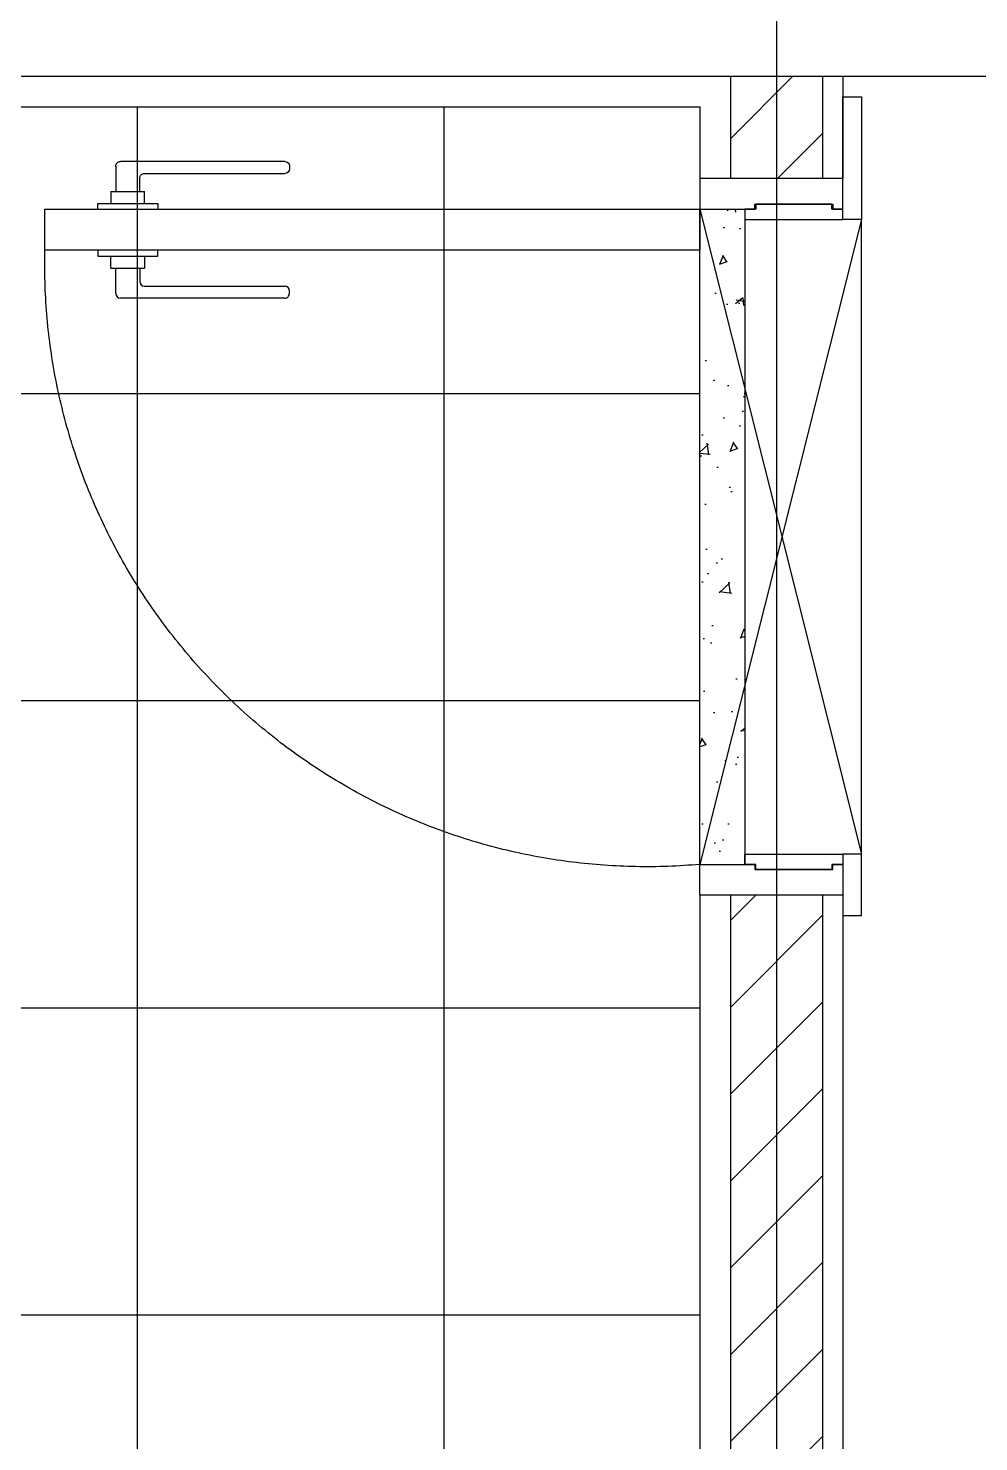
# Model space of a CAD drawing. Header units: millimetres. Extents: x 0 to 1390178, y 0 to 110113.
# Drawn here: x 470656 to 471585, y 31667 to 33048 of the extents above; entities that cross this region are included whole.
import ezdxf
from ezdxf.xclip import XClip

# ---------------------------------------------------------------- set-up
doc = ezdxf.new("R2010")
doc.units = ezdxf.units.MM
doc.header["$LTSCALE"] = 100
doc.header["$XCLIPFRAME"] = 0
for name, pattern in [('X - 평면도$0$CEN', [62, 60, -1, 0, -1]), ('X - 평면도$0$xr-1층평면도$0$CEN', [65, 60, -2, 1, -2]), ('X - 평면도$0$xr-1층평면도$0$DASHDOT', [25.4, 12.7, -6.35, 0, -6.35])]:
    doc.linetypes.add(name, pattern=pattern)
for name, color, linetype in [('X - 평면도$0$A-FIN', 8, 'Continuous'), ('X - 평면도$0$A-TILE', 253, 'Continuous'), ('X - 평면도$0$A-WALB', 3, 'Continuous'), ('X - 평면도$0$AA-WAXM-CONC', 2, 'Continuous'), ('X - 평면도$0$AA-XXXX-PATT', 8, 'Continuous'), ('X - 평면도$0$CEN', 1, 'X - 평면도$0$CEN'), ('X - 평면도$0$xr-1층평면도$0$AA-DWXM-DOOR', 4, 'Continuous'), ('X - 평면도$0$xr-1층평면도$0$AA-XXXX-CNTL', 1, 'X - 평면도$0$xr-1층평면도$0$CEN')]:
    doc.layers.add(name, color=color, linetype=linetype)
pattern_1 = [(45, (1427307.114, 1546557.264), (-42.4264069, 42.4264069), [])]

# ---------------------------------------------------------------- blocks, each defined once
blk = doc.blocks.new('X - 평면도$0$xr-1층평면도$0$손잡이3')
at = {"layer": 'X - 평면도$0$xr-1층평면도$0$AA-DWXM-DOOR', "color": 5, "ltscale": 2}
for p, q in [((126521, 110897.4), (126521, 110909.1)), ((126553.8, 110909.1), (126553.8, 110897.4)), ((126521, 110897.4), (126553.8, 110897.4)), ((126525.7, 110872.7), (126525.7, 110897.4)), ((126549.1, 110897.4), (126549.1, 110884.4)), ((126553.6, 110879.9), (126690.9, 110879.9)), ((126695.4, 110872.6), (126695.4, 110875.3)), ((126690.9, 110868.2), (126530.2, 110868.2))]:
    blk.add_line(p, q, dxfattribs=at)
blk.add_lwpolyline([(126508.2, 110915), (126508.2, 110909.1), (126566.7, 110909.1), (126566.7, 110915)], close=True, dxfattribs=at)
for centre, start, end in [((126553.6, 110884.4), 179.9997, 269.9997), ((126690.9, 110875.3), 359.9997, 89.9997), ((126530.2, 110872.7), 179.9997, 269.9997), ((126690.9, 110872.6), 269.9997, 359.9997)]:
    blk.add_arc(centre, 4.5, start, end, dxfattribs=at)
blk = doc.blocks.new('X - 평면도$0$xr-1층평면도$0$door-bath')
at = {"layer": 'X - 평면도$0$xr-1층평면도$0$AA-DWXM-DOOR'}
h = blk.add_hatch(dxfattribs=at)
h.set_pattern_fill('AR-CONC', color=251, scale=0.5)
h.set_pattern_definition([(50, (-413707.06, 647706.73), (91.0923345, -7.9695428), [9.525, -104.775]), (355, (-413707.06, 647706.73), (-17.6217107, 95.5284226), [7.62, -83.820292]), (100.4514447, (-413699.47, 647706.065), (73.4706235, 87.558876), [8.0950044, -89.0451223]), (46.1842, (-413707.06, 647732.13), (135.5395204, -21.021164), [14.2875, -157.1625]), (96.635558, (-413695.77, 647730.38), (118.702067, 123.713062), [12.142512, -133.567804]), (351.184151, (-413707.06, 647732.13), (118.702067, 123.713062), [11.429984, -125.729866]), (21, (-413694.36, 647725.78), (75.8071956, -51.132599), [9.525, -104.775]), (326, (-413694.36, 647725.78), (30.901014, 92.093983), [7.62, -83.82]), (71.451445, (-413688.04, 647721.52), (106.7082096, 40.9613844), [8.0950044, -89.044969]), (37.5, (-413707.062, 647706.73), (1.5443016, 42.27751944), [0, -82.804, 0, -85.09, 0, -84.1375]), (7.5, (-413707.06, 647706.73), (33.4098313, 50.0902874), [0, -48.514, 0, -80.899, 0, -32.0675]), (327.5, (-413735.383, 647706.73), (67.7952976, -2.864372), [0, -31.75, 0, -99.06, 0, -131.445]), (317.5, (-413748.08, 647706.73), (74.0645907, 12.7132455), [0, -41.275, 0, -65.786, 0, -93.345])])
h.paths.add_polyline_path([(1285492.9, 299137.2), (1286132.9, 299137.2), (1286132.9, 299181.2), (1285492.9, 299181.2)])
at = {"layer": 'X - 평면도$0$xr-1층평면도$0$AA-DWXM-DOOR', "color": 4}
for p, q in [((1286132.9, 299181.2), (1285492.9, 299181.2)), ((1285492.9, 299137.2), (1286132.9, 299137.2))]:
    blk.add_line(p, q, dxfattribs=at)
at = {"layer": 'X - 평면도$0$xr-1층평면도$0$AA-DWXM-DOOR', "elevation": 0}
blk.add_lwpolyline([(1285492.9, 299821.2), (1285492.9, 299181.2), (1285532.9, 299181.2), (1285532.9, 299821.2)], close=True, dxfattribs=at)
at = {"layer": 'X - 평면도$0$xr-1층평면도$0$AA-DWXM-DOOR', "color": 4}
for points in [[(1285487.9, 299041.2), (1285462.9, 299041.2), (1285462.9, 299181.2), (1285492.9, 299181.2), (1285492.9, 299127.2), (1285487.9, 299127.2), (1285487.9, 299051.2), (1285492.9, 299051.2), (1285492.9, 299041.2), (1285487.9, 299041.2)], [(1286137.9, 299041.2), (1286162.9, 299041.2), (1286162.9, 299181.2), (1286132.9, 299181.2), (1286132.9, 299127.2), (1286137.9, 299127.2), (1286137.9, 299051.2), (1286132.9, 299051.2), (1286132.9, 299041.2), (1286137.9, 299041.2)], [(1285492.9, 299052.2), (1285487.9, 299052.2), (1285487.9, 299126.2), (1285492.9, 299126.2), (1285492.9, 299137.2), (1285502.9, 299137.2), (1285502.9, 299041.2), (1285499.9, 299041.2), (1285492.9, 299041.2), (1285492.9, 299052.2)], [(1286132.9, 299052.2), (1286137.9, 299052.2), (1286137.9, 299126.2), (1286132.9, 299126.2), (1286132.9, 299137.2), (1286122.9, 299137.2), (1286122.9, 299041.2), (1286125.9, 299041.2), (1286132.9, 299041.2), (1286132.9, 299052.2)]]:
    blk.add_lwpolyline(points, dxfattribs=at)
at = {"layer": 'X - 평면도$0$xr-1층평면도$0$AA-DWXM-DOOR', "color": 1}
blk.add_lwpolyline([(1286122.9, 299023.2), (1285502.9, 299023.2), (1286132.9, 299181.2), (1285492.9, 299181.2), (1286122.9, 299023.2)], dxfattribs=at)
at = {"layer": 'X - 평면도$0$xr-1층평면도$0$AA-DWXM-DOOR'}
blk.add_lwpolyline([(1285502.9, 299023.2), (1285502.9, 299041.2), (1285382.9, 299041.2), (1285382.9, 299023.2)], close=True, dxfattribs=at)
at = {"layer": 'X - 평면도$0$xr-1층평면도$0$AA-DWXM-DOOR', "color": 4}
blk.add_lwpolyline([(1286122.9, 299041.2), (1286182.9, 299041.2), (1286182.9, 299023.2), (1286122.9, 299023.2)], close=True, dxfattribs=at)
at = {"layer": 'X - 평면도$0$xr-1층평면도$0$AA-DWXM-DOOR', "color": 1, "linetype": 'X - 평면도$0$xr-1층평면도$0$DASHDOT', "ltscale": 0.8}
blk.add_arc((1285547, 299233.2, 0), 588.2, 354.9273, 91.3774, dxfattribs=at)
at = {"layer": 'X - 평면도$0$xr-1층평면도$0$AA-DWXM-DOOR', "color": 4, "rotation": 269.9999939511148}
blk.add_blockref('X - 평면도$0$xr-1층평면도$0$손잡이3', (1174578, 426277.7, 0), dxfattribs=at)
at = {"layer": 'X - 평면도$0$xr-1층평면도$0$AA-DWXM-DOOR', "color": 4, "extrusion": (0, 0, -1), "zscale": -0.9999999999999981, "rotation": 269.9999939511146}
blk.add_blockref('X - 평면도$0$xr-1층평면도$0$손잡이3', (-1396447.8, 426277.7, 0), dxfattribs=at)
blk = doc.blocks.new('X - 평면도$0$1F PL')
at = {"layer": 'X - 평면도$0$AA-WAXM-CONC'}
blk.add_line((-13417.2, 15690.9), (-9417.2, 15690.9), dxfattribs=at)
blk = doc.blocks.new('X - 평면도', base_point=(-475.4, -286.7))
at = {"layer": 'X - 평면도$0$AA-XXXX-PATT'}
h = blk.add_hatch(dxfattribs=at)
h.set_pattern_fill('_USER', color=256, scale=60, angle=45, style=0, pattern_type=0)
h.set_pattern_definition(pattern_1)
h.paths.add_polyline_path([(700682, 48793.1), (700682, 48893.1), (700592, 48893.1), (700592, 48793.1)])
h = blk.add_hatch(dxfattribs=at)
h.set_pattern_fill('_USER', color=256, scale=60, angle=45, style=0, pattern_type=0)
h.set_pattern_definition(pattern_1)
h.paths.add_polyline_path([(700682, 46453.1), (700682, 48093.1), (700592, 48093.1), (700592, 46453.1)])
at = {"layer": 'X - 평면도$0$A-FIN'}
for p, q in [((700702, 48893.1), (700702, 48793.1)), ((699412, 48863.1), (700562, 48863.1)), ((700562, 48863.1), (700562, 48793.1)), ((700562, 48093.1), (700562, 46483.1)), ((700702, 48093.1), (700702, 46453.1))]:
    blk.add_line(p, q, dxfattribs=at)
at = {"layer": 'X - 평면도$0$A-TILE'}
for p, q in [((700012, 48863.1), (700012, 46483.1)), ((700312, 48863.1), (700312, 46483.1)), ((699412, 48583.1), (700562, 48583.1)), ((699412, 48283.1), (700562, 48283.1)), ((699412, 47983.1), (700562, 47983.1)), ((699412, 47683.1), (700562, 47683.1))]:
    blk.add_line(p, q, dxfattribs=at)
at = {"layer": 'X - 평면도$0$A-WALB'}
for p, q in [((700592, 48893.1), (700592, 48793.1)), ((700682, 48893.1), (700682, 48793.1)), ((700592, 48093.1), (700592, 46453.1)), ((700682, 48093.1), (700682, 46453.1))]:
    blk.add_line(p, q, dxfattribs=at)
at = {"layer": 'X - 평면도$0$CEN'}
blk.add_line((700637, 48993.1), (700637, 46353.1), dxfattribs=at)
at = {"layer": 'X - 평면도$0$xr-1층평면도$0$AA-XXXX-CNTL'}
blk.add_lwpolyline([(700637, 48573.1), (700637, 46353.1)], dxfattribs=at)
blk.add_blockref('X - 평면도$0$1F PL', (712639.2, 33202.2))
at = {"color": 1, "xscale": -1.000000000000001, "rotation": 90}
blk.add_blockref('X - 평면도$0$xr-1층평면도$0$door-bath', (999743.2, 1334256), dxfattribs=at)

msp = doc.modelspace()

# ---------------------------------------------------------------- block references
ref = msp.add_blockref('X - 평면도', (-229725.3, -16179.1))
XClip(ref).set_block_clipping_path([(649249.9173510048, 15892.4063044181), (733249.9173510048, 75292.406304418)])

doc.saveas('drawing.dxf')
